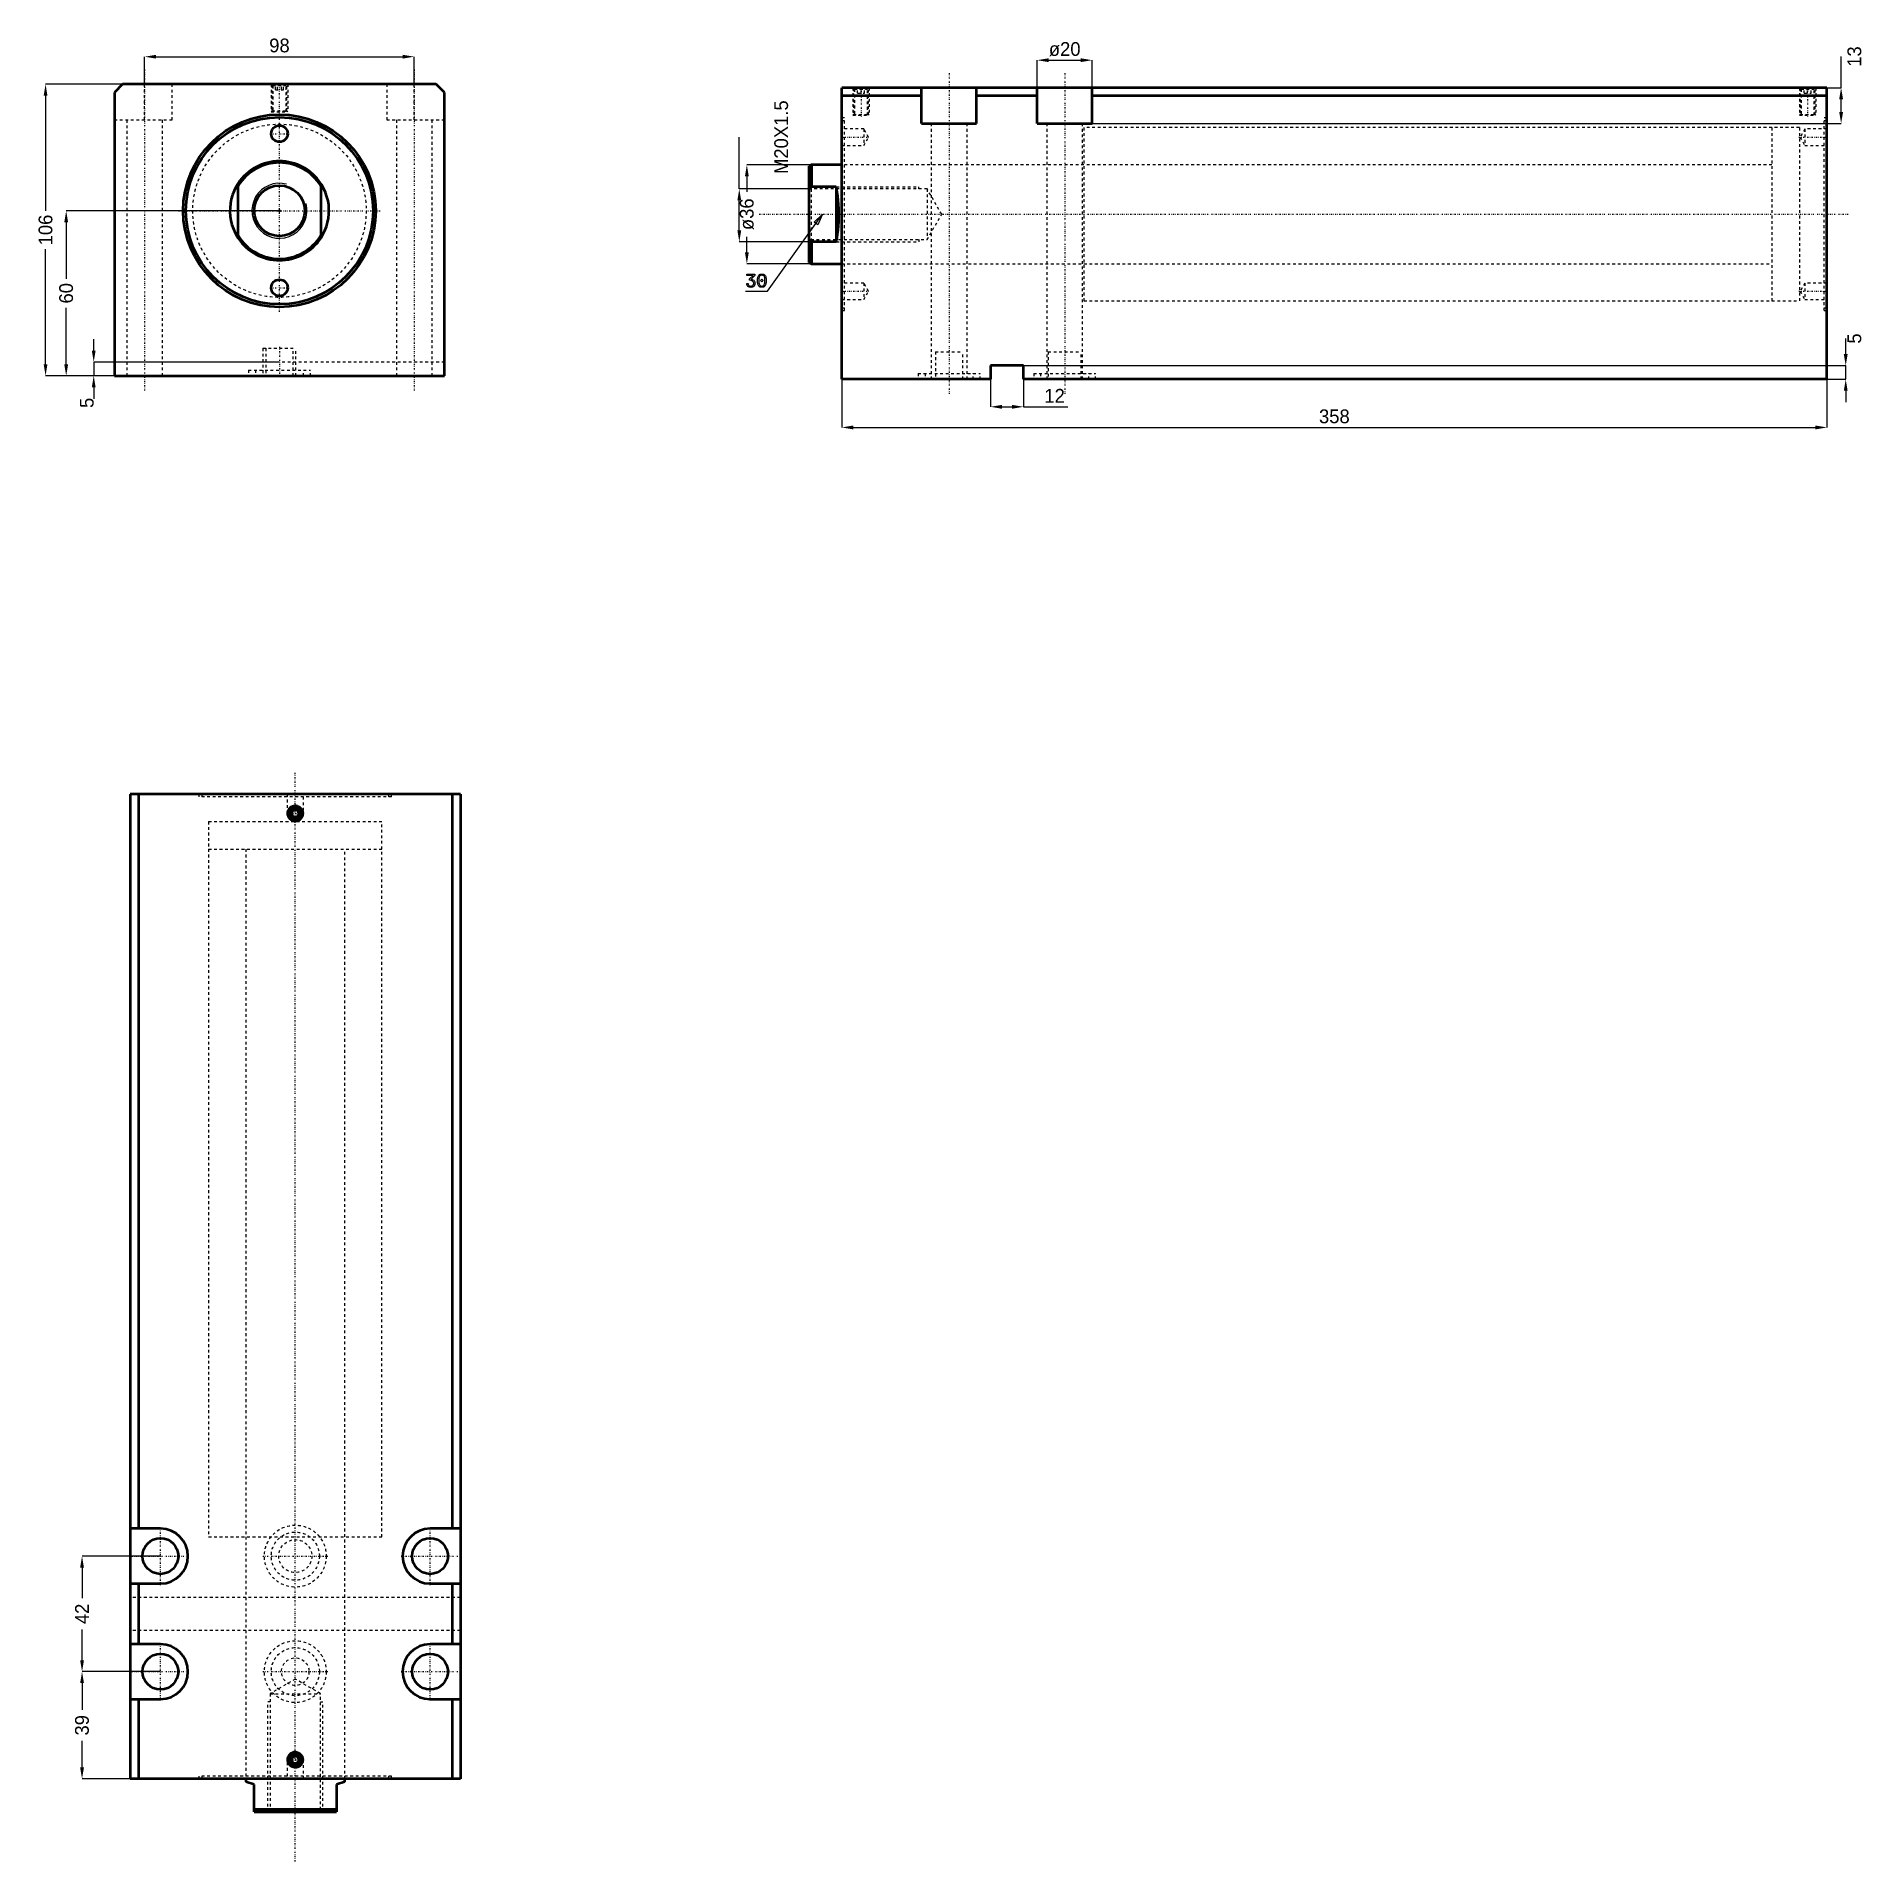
# Model space of a CAD drawing. Header units: millimetres. Extents: x -88 to 576, y -600 to 63.
import ezdxf

# ---------------------------------------------------------------- set-up
doc = ezdxf.new("R2010")
doc.units = ezdxf.units.MM
doc.linetypes.add('Center', pattern=[1.5, 0.45, -0.5, 0.05, -0.5])
doc.linetypes.add('Dashed', pattern=[2, 1, -1])
for name, color, linetype, lineweight in [('2d ConnectionPoints', 7, 'Continuous', 50), ('AM_0', 7, 'Continuous', 50), ('AM_5', 3, 'Continuous', 25), ('AM_7', 7, 'Center', 25), ('AM_9', 6, 'Dashed', 25)]:
    doc.layers.add(name, color=color, linetype=linetype, lineweight=lineweight)
doc.dimstyles.new('ISO-25', dxfattribs={"dimtxt": 2.5, "dimasz": 2.5, "dimexe": 1.25, "dimexo": 0.625, "dimtad": 1, "dimtxsty": 'Standard', "dimcen": 2.5, "dimadec": 0, "dimazin": 0, "dimtfac": 1, "dimtmove": 0, "dimatfit": 3, "dimfxl": 0, "dimarcsym": 0})

# ---------------------------------------------------------------- blocks, each defined once
blk = doc.blocks.new('1_JECX_MF_INLA_63_250_0_rod__0_in_JECX_MF_160_INLA_63_250_0__0')
at = {"layer": 'AM_0'}
for p, q in [((-15, -9.95), (-15, 9.95)), ((15, 9.95), (15, -9.95))]:
    blk.add_line(p, q, dxfattribs=at)
for points in [[(-15, 9.95), (-15.81, 8.6), (-16.5, 7.19), (-17.06, 5.73), (-17.5, 4.22), (-17.8, 2.68), (-17.97, 1.12), (-17.99, -0.45), (-17.89, -2.02), (-17.64, -3.57), (-17.26, -5.1), (-16.75, -6.58), (-16.12, -8.02), (-15.36, -9.39), (-15, -9.95)], [(15, -9.95), (15.81, -8.6), (16.5, -7.19), (17.06, -5.73), (17.5, -4.22), (17.8, -2.68), (17.97, -1.12), (17.99, 0.45), (17.89, 2.02), (17.64, 3.57), (17.26, 5.1), (16.75, 6.58), (16.12, 8.02), (15.36, 9.39), (15, 9.95)]]:
    blk.add_lwpolyline(points, dxfattribs=at)
blk.add_circle((0, 0), 9.19, dxfattribs=at)
for radius, start, end in [(18, 33.55731, 146.44269), (17.5, 31.00272, 148.99728), (17.5, 211.00272, 328.99728), (18, 213.55731, 326.44269)]:
    blk.add_arc((0, 0), radius, start, end, dxfattribs=at)
at = {"layer": 'AM_5'}
blk.add_arc((0, 0), 10, 75, 15, dxfattribs=at)
blk = doc.blocks.new('2_JECX_MF_EXLA_63_250_0_body__0_in_JECX_MF_160_INLA_63_250_0__0')
at = {"layer": 'AM_0'}
for p, q in [((-57, 46), (-60, 43)), ((-60, 43), (-60, -60)), ((57, 46), (-57, 46)), ((60, 43), (57, 46)), ((60, -60), (60, 43)), ((-60, -60), (60, -60))]:
    blk.add_line(p, q, dxfattribs=at)
for centre, radius in [((0, 0), 35), ((0, 0), 34), ((0, 28), 3), ((0, -28), 3)]:
    blk.add_circle(centre, radius, dxfattribs=at)
at = {"layer": 'AM_5', "linetype": 'Dashed'}
for p, q in [((-3, 46), (-3, 36)), ((3, 46), (3, 36))]:
    blk.add_line(p, q, dxfattribs=at)
at = {"layer": 'AM_7'}
for p, q in [((-49, 51.3), (-49, -65.3)), ((0, -36.75), (0, 46.5)), ((49, 51.3), (49, -65.3)), ((-3.15, 28), (3.15, 28)), ((-36.75, 0), (36.75, 0)), ((-3.15, -28), (3.15, -28)), ((0, -49.5), (0, -60.5))]:
    blk.add_line(p, q, dxfattribs=at)
at = {"layer": 'AM_9'}
for p, q in [((-49, 33), (-49, 46)), ((-39, 33), (-39, 46)), ((-3, 46), (-2.73, 45.73)), ((-2.73, 45.73), (-2.73, 36.27)), ((-2.73, 45.73), (2.73, 45.73)), ((-1.9, 46), (-2.4, 45.5)), ((-2.4, 45.5), (2.4, 45.5)), ((-2.4, 45.5), (-2.4, 36)), ((-1.44, 44), (-1.44, 46)), ((-1.44, 44), (1.44, 44)), ((-0.72, 44), (-0.72, 46)), ((0.72, 44), (0.72, 46)), ((1.44, 44), (1.44, 46)), ((2.4, 45.5), (1.9, 46)), ((2.4, 36), (2.4, 45.5)), ((2.73, 45.73), (3, 46)), ((2.73, 36.27), (2.73, 45.73)), ((39, 46), (39, 33)), ((49, 33), (49, 46)), ((-2.73, 36.27), (-3, 36)), ((-3, 36), (3, 36)), ((-2.73, 36.27), (2.73, 36.27)), ((3, 36), (2.73, 36.27)), ((-60, 33), (-39, 33)), ((-55.5, 33), (-55.5, -60)), ((-42.5, -60), (-42.5, 33)), ((39, 33), (60, 33)), ((42.5, 33), (42.5, -60)), ((55.5, -60), (55.5, 33)), ((-6, -50), (6, -50)), ((-6, -50), (-6, -60)), ((-5, -50), (-5, -60)), ((5, -60), (5, -50)), ((6, -60), (6, -50)), ((60, -55), (-60, -55)), ((-11.25, -57.9), (11.25, -57.9)), ((-11.25, -57.9), (-11.25, -60)), ((-8.75, -57.9), (-8.75, -60)), ((8.75, -60), (8.75, -57.9)), ((11.25, -60), (11.25, -57.9))]:
    blk.add_line(p, q, dxfattribs=at)
blk.add_circle((0, 0), 31.5, dxfattribs=at)
blk = doc.blocks.new('*D3')
at = {"layer": 'AM_5', "color": 0, "lineweight": -2}
for p, q in [((-49, 46), (-49, 56)), ((-44.83, 56), (44.83, 56)), ((49, 46), (49, 56))]:
    blk.add_line(p, q, dxfattribs=at)
at = {"layer": 'AM_5', "color": 0}
for points in [[(-44.83, 56.69), (-44.83, 55.31), (-49, 56)], [(44.83, 55.31), (44.83, 56.69), (49, 56)]]:
    blk.add_solid(points, dxfattribs=at)
at = {"layer": 'Defpoints', "color": 0}
for p in [(49, 56), (-49, 46), (49, 46)]:
    blk.add_point(p, dxfattribs=at)
at = {"layer": 'AM_5', "color": 0, "insert": (0, 60.05), "char_height": 5, "attachment_point": 5}
blk.add_mtext('98', dxfattribs=at)
blk = doc.blocks.new('*D4')
at = {"layer": 'AM_5', "color": 0, "lineweight": -2}
for p, q in [((-57, 46), (-85, 46)), ((-85, 41.83), (-85, -0.03)), ((-85, -55.83), (-85, -13.97)), ((-60, -60), (-85, -60))]:
    blk.add_line(p, q, dxfattribs=at)
at = {"layer": 'AM_5', "color": 0}
for points in [[(-84.31, 41.83), (-85.69, 41.83), (-85, 46)], [(-85.69, -55.83), (-84.31, -55.83), (-85, -60)]]:
    blk.add_solid(points, dxfattribs=at)
at = {"layer": 'Defpoints', "color": 0}
for p in [(-57, 46), (-85, -60), (-60, -60)]:
    blk.add_point(p, dxfattribs=at)
at = {"layer": 'AM_5', "color": 0, "insert": (-85, -7), "char_height": 5, "attachment_point": 5, "rotation": 90}
blk.add_mtext('106', dxfattribs=at)
blk = doc.blocks.new('*D5')
at = {"layer": 'AM_5', "color": 0, "lineweight": -2}
for p, q in [((0, 0), (-77.5, 0)), ((-77.5, -4.17), (-77.5, -24.69)), ((-77.5, -55.83), (-77.5, -35.31)), ((-60, -60), (-77.5, -60))]:
    blk.add_line(p, q, dxfattribs=at)
at = {"layer": 'AM_5', "color": 0}
for points in [[(-76.81, -4.17), (-78.19, -4.17), (-77.5, 0)], [(-78.19, -55.83), (-76.81, -55.83), (-77.5, -60)]]:
    blk.add_solid(points, dxfattribs=at)
at = {"layer": 'Defpoints', "color": 0}
for p in [(0, 0), (-77.5, -60), (-60, -60)]:
    blk.add_point(p, dxfattribs=at)
at = {"layer": 'AM_5', "color": 0, "insert": (-77.5, -30), "char_height": 5, "attachment_point": 5, "rotation": 90}
blk.add_mtext('60', dxfattribs=at)
blk = doc.blocks.new('*D6')
at = {"layer": 'AM_5', "color": 0, "lineweight": -2}
for p, q in [((-67.5, -50.83), (-67.5, -46.67)), ((0, -55), (-67.5, -55)), ((-67.5, -55), (-67.5, -60)), ((-60, -60), (-67.5, -60)), ((-67.5, -64.17), (-67.5, -68.33))]:
    blk.add_line(p, q, dxfattribs=at)
at = {"layer": 'AM_5', "color": 0}
for points in [[(-68.19, -50.83), (-66.81, -50.83), (-67.5, -55)], [(-66.81, -64.17), (-68.19, -64.17), (-67.5, -60)]]:
    blk.add_solid(points, dxfattribs=at)
at = {"layer": 'Defpoints', "color": 0}
for p in [(0, -55), (-67.5, -60), (-60, -60)]:
    blk.add_point(p, dxfattribs=at)
at = {"layer": 'AM_5', "color": 0, "insert": (-70, -69.83), "char_height": 5, "attachment_point": 5, "rotation": 90}
blk.add_mtext('5', dxfattribs=at)
blk = doc.blocks.new('1_JECX_MF_INLA_63_250_0_rod__0_in_JECX_MF_160_INLA_63_250_0__4')
at = {"layer": 'AM_0'}
for p, q in [((-18, 0), (-18, -1.03)), ((18, -1.03), (18, 0)), ((-15, -2), (-18, -1.03)), ((-15, -12), (-15, -2)), ((18, -1.03), (15, -2)), ((15, -2), (15, -12)), ((-15, -11), (15, -11)), ((-15, -12), (15, -12))]:
    blk.add_line(p, q, dxfattribs=at)
at = {"layer": 'AM_5', "linetype": 'Dashed'}
for p, q in [((-10, -12), (-10, 28)), ((-9.19, 28), (-10, 28)), ((9.19, 28), (10, 28)), ((10, -12), (10, 28))]:
    blk.add_line(p, q, dxfattribs=at)
at = {"layer": 'AM_7'}
blk.add_line((0, -30), (0, 366), dxfattribs=at)
at = {"layer": 'AM_9'}
for p, q in [((-31.5, 348), (31.5, 348)), ((-31.5, 348), (-31.5, 338)), ((31.5, 338), (31.5, 348)), ((-31.5, 338), (31.5, 338)), ((-18, 338), (-18, 0)), ((18, 0), (18, 338)), ((0, 36.3), (-9.19, 31)), ((9.19, 31), (0, 36.3)), ((-9.19, 31), (9.19, 31)), ((-9.19, 31), (-9.19, -11.19)), ((9.19, -11.19), (9.19, 31)), ((-9.19, -11.19), (-10, -12)), ((-9.19, -11.19), (9.19, -11.19)), ((10, -12), (9.19, -11.19))]:
    blk.add_line(p, q, dxfattribs=at)
blk = doc.blocks.new('2_JECX_MF_EXLA_63_250_0_body__0_in_JECX_MF_160_INLA_63_250_0__4')
at = {"layer": 'AM_0'}
for p, q in [((60, 358), (-60, 358)), ((-60, 358), (-60, 0)), ((-57, 358), (-57, 91)), ((-0.72, 352.25), (-1.44, 351)), ((0.72, 352.25), (-0.72, 352.25)), ((1.44, 351), (0.72, 352.25)), ((57, 358), (57, 91)), ((60, 358), (60, 0)), ((-1.44, 351), (-0.72, 349.75)), ((-0.72, 349.75), (0.72, 349.75)), ((0.72, 349.75), (1.44, 351)), ((-49, 91), (-60, 91)), ((60, 91), (49, 91)), ((-60, 71), (-49, 71)), ((-57, 71), (-57, 49)), ((49, 71), (60, 71)), ((57, 71), (57, 49)), ((-49, 49), (-60, 49)), ((60, 49), (49, 49)), ((-60, 29), (-49, 29)), ((-57, 29), (-57, 0)), ((49, 29), (60, 29)), ((57, 29), (57, 0)), ((-0.72, 8.25), (-1.44, 7)), ((-1.44, 7), (-0.72, 5.75)), ((0.72, 8.25), (-0.72, 8.25)), ((1.44, 7), (0.72, 8.25)), ((0.72, 5.75), (1.44, 7)), ((60, 0), (-60, 0)), ((-0.72, 5.75), (0.72, 5.75))]:
    blk.add_line(p, q, dxfattribs=at)
for centre, radius in [((0, 351), 2.73), ((0, 351), 2.4), ((0, 351), 1.9), ((-49, 81), 6.5), ((49, 81), 6.5), ((-49, 39), 6.5), ((49, 39), 6.5), ((0, 7), 2.73), ((0, 7), 2.4), ((0, 7), 1.9)]:
    blk.add_circle(centre, radius, dxfattribs=at)
for centre, start, end in [((-49, 81), 270, 90), ((49, 81), 90, 270), ((-49, 39), 270, 90), ((49, 39), 90, 270)]:
    blk.add_arc(centre, 10, start, end, dxfattribs=at)
at = {"layer": 'AM_5'}
for centre in [(0, 351), (0, 7)]:
    blk.add_arc(centre, 3, 75, 15, dxfattribs=at)
at = {"layer": 'AM_7'}
for p, q in [((-3.15, 351), (3.15, 351)), ((-49, 70.5), (-49, 91.5)), ((49, 70.5), (49, 91.5)), ((-59.5, 81), (-38.5, 81)), ((-11.81, 81), (11.81, 81)), ((38.5, 81), (59.5, 81)), ((-49, 28.5), (-49, 49.5)), ((49, 28.5), (49, 49.5)), ((-59.5, 39), (-38.5, 39)), ((-11.81, 39), (11.81, 39)), ((38.5, 39), (59.5, 39)), ((-3.15, 7), (3.15, 7))]:
    blk.add_line(p, q, dxfattribs=at)
at = {"layer": 'AM_9'}
for p, q in [((-35, 358), (-35, 357)), ((35, 357), (-35, 357)), ((-34, 358), (-34, 357)), ((-3, 358), (-3, 350)), ((3, 350), (3, 358)), ((34, 357), (34, 358)), ((35, 357), (35, 358)), ((-31.5, 348), (31.5, 348)), ((-31.5, 348), (-31.5, 88)), ((-3, 350), (0, 348.27)), ((-3, 350), (3, 350)), ((0, 348.27), (3, 350)), ((31.5, 88), (31.5, 348)), ((-31.5, 88), (31.5, 88)), ((-18, 88), (-18, 0)), ((18, 0), (18, 88)), ((60, 66), (-60, 66)), ((60, 54), (-60, 54)), ((0, 9.73), (-3, 8)), ((-3, 8), (3, 8)), ((-3, 8), (-3, 0)), ((3, 8), (0, 9.73)), ((3, 0), (3, 8)), ((35, 1), (-35, 1)), ((-35, 1), (-35, 0)), ((-34, 1), (-34, 0)), ((34, 0), (34, 1)), ((35, 0), (35, 1))]:
    blk.add_line(p, q, dxfattribs=at)
for centre, radius in [((0, 81), 11.25), ((0, 81), 8.75), ((0, 81), 6), ((0, 39), 11.25), ((0, 39), 8.75), ((0, 39), 5)]:
    blk.add_circle(centre, radius, dxfattribs=at)
blk = doc.blocks.new('*D12')
at = {"layer": 'AM_5', "color": 0, "lineweight": -2}
for p, q in [((-43.25, -489.07), (-71.75, -489.07)), ((-71.75, -493.24), (-71.75, -504.41)), ((-71.75, -526.91), (-71.75, -515.74)), ((-43.25, -531.07), (-71.75, -531.07))]:
    blk.add_line(p, q, dxfattribs=at)
at = {"layer": 'AM_5', "color": 0}
for points in [[(-72.44, -493.24), (-71.05, -493.24), (-71.75, -489.07)], [(-72.44, -526.91), (-71.05, -526.91), (-71.75, -531.07)]]:
    blk.add_solid(points, dxfattribs=at)
at = {"layer": 'Defpoints', "color": 0}
for p in [(-71.75, -489.07), (-43.25, -489.07), (-43.25, -531.07)]:
    blk.add_point(p, dxfattribs=at)
at = {"layer": 'AM_5', "color": 0, "insert": (-71.75, -510.07), "char_height": 5, "attachment_point": 5, "rotation": 90}
blk.add_mtext('42', dxfattribs=at)
blk = doc.blocks.new('*D13')
at = {"layer": 'AM_5', "color": 0, "lineweight": -2}
for p, q in [((-43.25, -531.07), (-71.75, -531.07)), ((-71.75, -535.24), (-71.75, -544.91)), ((-71.75, -565.91), (-71.75, -556.24)), ((-54.25, -570.07), (-71.75, -570.07))]:
    blk.add_line(p, q, dxfattribs=at)
at = {"layer": 'AM_5', "color": 0}
for points in [[(-72.44, -535.24), (-71.05, -535.24), (-71.75, -531.07)], [(-72.44, -565.91), (-71.05, -565.91), (-71.75, -570.07)]]:
    blk.add_solid(points, dxfattribs=at)
at = {"layer": 'Defpoints', "color": 0}
for p in [(-43.25, -531.07), (-71.75, -570.07), (-54.25, -570.07)]:
    blk.add_point(p, dxfattribs=at)
at = {"layer": 'AM_5', "color": 0, "insert": (-71.75, -550.57), "char_height": 5, "attachment_point": 5, "rotation": 90}
blk.add_mtext('39', dxfattribs=at)
blk = doc.blocks.new('1_JECX_MF_INLA_63_250_0_rod__0_in_JECX_MF_160_INLA_63_250_0__2')
at = {"layer": 'AM_0'}
for p, q in [((-11, 18), (-12, 17.5)), ((-12, 17.5), (-12, -17.5)), ((0, 18), (-11, 18)), ((-11, 18), (-11, 9.95)), ((-11, 9.95), (-12, 9.01)), ((-2, 9.95), (-11, 9.95)), ((-2, 9.95), (-2, -9.95)), ((-12, -9.01), (-11, -9.95)), ((-11, -9.95), (-2, -9.95)), ((-11, -9.95), (-11, -18)), ((-12, -17.5), (-11, -18)), ((-11, -18), (0, -18))]:
    blk.add_line(p, q, dxfattribs=at)
blk.add_lwpolyline([(-2, -9.95), (-1.74, -8.6), (-1.51, -7.19), (-1.33, -5.73), (-1.19, -4.22), (-1.09, -2.68), (-1.04, -1.12), (-1.03, 0.45), (-1.06, 2.02), (-1.14, 3.57), (-1.26, 5.1), (-1.43, 6.58), (-1.64, 8.02), (-1.88, 9.39), (-2, 9.95)], dxfattribs=at)
at = {"layer": 'AM_5', "linetype": 'Dashed'}
for p, q in [((-12, 10), (28, 10)), ((28, 9.19), (28, 10)), ((-12, -10), (28, -10)), ((28, -9.19), (28, -10))]:
    blk.add_line(p, q, dxfattribs=at)
at = {"layer": 'AM_7'}
blk.add_line((-30, 0), (366, 0), dxfattribs=at)
at = {"layer": 'AM_9'}
for p, q in [((348, 31.5), (338, 31.5)), ((338, 31.5), (338, -31.5)), ((348, 31.5), (348, -31.5)), ((338, 18), (0, 18)), ((-11.19, 9.19), (-12, 10)), ((31, 9.19), (-11.19, 9.19)), ((-11.19, 9.19), (-11.19, -9.19)), ((36.3, 0), (31, 9.19)), ((31, 9.19), (31, -9.19)), ((31, -9.19), (36.3, 0)), ((-12, -10), (-11.19, -9.19)), ((-11.19, -9.19), (31, -9.19)), ((0, -18), (338, -18)), ((338, -31.5), (348, -31.5))]:
    blk.add_line(p, q, dxfattribs=at)
blk = doc.blocks.new('2_JECX_MF_EXLA_63_250_0_body__0_in_JECX_MF_160_INLA_63_250_0__2')
at = {"layer": 'AM_0'}
for p, q in [((0, -60), (0, 46)), ((358, 46), (0, 46)), ((29, 43), (0, 43)), ((29, 33), (29, 46)), ((49, 33), (49, 46)), ((71, 43), (49, 43)), ((71, 33), (71, 46)), ((91, 33), (91, 46)), ((358, 43), (91, 43)), ((358, -60), (358, 46)), ((29, 33), (49, 33)), ((71, 33), (91, 33)), ((66, -55), (54, -55)), ((54, -55), (54, -60)), ((66, -60), (66, -55)), ((54, -60), (0, -60)), ((358, -60), (66, -60))]:
    blk.add_line(p, q, dxfattribs=at)
at = {"layer": 'AM_5', "linetype": 'Dashed'}
for p, q in [((4, 46), (4, 36)), ((10, 46), (10, 36)), ((348, 46), (348, 36)), ((354, 46), (354, 36))]:
    blk.add_line(p, q, dxfattribs=at)
at = {"layer": 'AM_7'}
for p, q in [((7, 46.5), (7, 35.5)), ((39, 51.3), (39, -65.3)), ((81, 51.3), (81, -65.3)), ((351, 46.5), (351, 35.5)), ((-0.49, 28), (10.22, 28)), ((347.78, 28), (358.49, 28)), ((-0.49, -28), (10.22, -28)), ((347.78, -28), (358.49, -28))]:
    blk.add_line(p, q, dxfattribs=at)
at = {"layer": 'AM_9'}
for p, q in [((4, 46), (4.27, 45.73)), ((4.27, 45.73), (4.27, 36.27)), ((4.27, 45.73), (9.73, 45.73)), ((5.1, 46), (4.6, 45.5)), ((4.6, 45.5), (9.4, 45.5)), ((4.6, 45.5), (4.6, 36)), ((5.75, 44), (5.75, 46)), ((5.75, 44), (8.25, 44)), ((7, 44), (7, 46)), ((8.25, 44), (8.25, 46)), ((9.4, 45.5), (8.9, 46)), ((9.4, 36), (9.4, 45.5)), ((9.73, 45.73), (10, 46)), ((9.73, 36.27), (9.73, 45.73)), ((348, 46), (348.27, 45.73)), ((348.27, 45.73), (348.27, 36.27)), ((348.27, 45.73), (353.73, 45.73)), ((349.1, 46), (348.6, 45.5)), ((348.6, 45.5), (353.4, 45.5)), ((348.6, 45.5), (348.6, 36)), ((349.75, 44), (349.75, 46)), ((349.75, 44), (352.25, 44)), ((351, 44), (351, 46)), ((352.25, 44), (352.25, 46)), ((353.4, 45.5), (352.9, 46)), ((353.4, 36), (353.4, 45.5)), ((353.73, 45.73), (354, 46)), ((353.73, 36.27), (353.73, 45.73)), ((1, 35), (0, 35)), ((1, 34), (0, 34)), ((1, -35), (1, 35)), ((4.27, 36.27), (4, 36)), ((4, 36), (10, 36)), ((4.27, 36.27), (9.73, 36.27)), ((10, 36), (9.73, 36.27)), ((348.27, 36.27), (348, 36)), ((348, 36), (354, 36)), ((348.27, 36.27), (353.73, 36.27)), ((354, 36), (353.73, 36.27)), ((357, -35), (357, 35)), ((358, 35), (357, 35)), ((358, 34), (357, 34)), ((8, 31), (0, 31)), ((9.73, 28), (8, 31)), ((8, 31), (8, 25)), ((8, 25), (9.73, 28)), ((32.5, 33), (32.5, -60)), ((45.5, -60), (45.5, 33)), ((74.5, 33), (74.5, -60)), ((87.5, -60), (87.5, 33)), ((348, 31.5), (88, 31.5)), ((88, 31.5), (88, -31.5)), ((348, 31.5), (348, -31.5)), ((350, 31), (348.27, 28)), ((348.27, 28), (350, 25)), ((358, 31), (350, 31)), ((350, 31), (350, 25)), ((0, 25), (8, 25)), ((350, 25), (358, 25)), ((88, 18), (0, 18)), ((0, -18), (88, -18)), ((8, -25), (0, -25)), ((9.73, -28), (8, -25)), ((8, -25), (8, -31)), ((350, -25), (348.27, -28)), ((358, -25), (350, -25)), ((350, -25), (350, -31)), ((0, -31), (8, -31)), ((8, -31), (9.73, -28)), ((88, -31.5), (348, -31.5)), ((348.27, -28), (350, -31)), ((350, -31), (358, -31)), ((0, -34), (1, -34)), ((0, -35), (1, -35)), ((357, -34), (358, -34)), ((357, -35), (358, -35)), ((34, -50), (44, -50)), ((34, -50), (34, -60)), ((44, -60), (44, -50)), ((75, -50), (87, -50)), ((75, -50), (75, -60)), ((87, -60), (87, -50)), ((27.75, -57.9), (50.25, -57.9)), ((27.75, -57.9), (27.75, -60)), ((30.25, -57.9), (30.25, -60)), ((47.75, -60), (47.75, -57.9)), ((50.25, -60), (50.25, -57.9)), ((69.75, -57.9), (92.25, -57.9)), ((69.75, -57.9), (69.75, -60)), ((72.25, -57.9), (72.25, -60)), ((89.75, -60), (89.75, -57.9)), ((92.25, -60), (92.25, -57.9))]:
    blk.add_line(p, q, dxfattribs=at)
blk = doc.blocks.new('*D24')
at = {"layer": 'AM_5', "color": 0, "lineweight": -2}
for p, q in [((275.36, 44.73), (275.36, 54.73)), ((279.52, 54.73), (291.19, 54.73)), ((295.36, 44.73), (295.36, 54.73))]:
    blk.add_line(p, q, dxfattribs=at)
at = {"layer": 'AM_5', "color": 0}
for points in [[(279.52, 55.42), (279.52, 54.03), (275.36, 54.73)], [(291.19, 55.42), (291.19, 54.03), (295.36, 54.73)]]:
    blk.add_solid(points, dxfattribs=at)
at = {"layer": 'Defpoints', "color": 0}
for p in [(295.36, 54.73), (275.36, 44.73), (295.36, 44.73)]:
    blk.add_point(p, dxfattribs=at)
at = {"layer": 'AM_5', "color": 0, "insert": (285.36, 58.73), "char_height": 5, "attachment_point": 5}
blk.add_mtext('ø20', dxfattribs=at)
blk = doc.blocks.new('*D25')
at = {"layer": 'AM_5', "color": 0, "lineweight": -2}
for p, q in [((567.52, 44.73), (567.52, 56.06)), ((295.36, 44.73), (567.52, 44.73)), ((567.52, 35.89), (567.52, 40.56)), ((295.36, 31.73), (567.52, 31.73))]:
    blk.add_line(p, q, dxfattribs=at)
at = {"layer": 'AM_5', "color": 0}
for points in [[(566.83, 40.56), (568.22, 40.56), (567.52, 44.73)], [(566.83, 35.89), (568.22, 35.89), (567.52, 31.73)]]:
    blk.add_solid(points, dxfattribs=at)
at = {"layer": 'Defpoints', "color": 0}
for p in [(295.36, 44.73), (567.52, 44.73), (295.36, 31.73)]:
    blk.add_point(p, dxfattribs=at)
at = {"layer": 'AM_5', "color": 0, "insert": (572.36, 56.06), "char_height": 5, "attachment_point": 5, "rotation": 90}
blk.add_mtext('13', dxfattribs=at)
blk = doc.blocks.new('*D26')
at = {"layer": 'AM_5', "color": 0, "lineweight": -2}
for p, q in [((204.36, -61.27), (204.36, -78.77)), ((562.36, -61.27), (562.36, -78.77)), ((208.52, -78.77), (558.19, -78.77))]:
    blk.add_line(p, q, dxfattribs=at)
at = {"layer": 'AM_5', "color": 0}
for points in [[(208.52, -78.08), (208.52, -79.47), (204.36, -78.77)], [(558.19, -78.08), (558.19, -79.47), (562.36, -78.77)]]:
    blk.add_solid(points, dxfattribs=at)
at = {"layer": 'Defpoints', "color": 0}
for p in [(204.36, -61.27), (562.36, -61.27), (562.36, -78.77)]:
    blk.add_point(p, dxfattribs=at)
at = {"layer": 'AM_5', "color": 0, "insert": (383.36, -74.77), "char_height": 5, "attachment_point": 5}
blk.add_mtext('358', dxfattribs=at)
blk = doc.blocks.new('*D27')
at = {"layer": 'AM_5', "color": 0, "lineweight": -2}
for p, q in [((193.36, 16.73), (169.86, 16.73)), ((169.86, 12.56), (169.86, 6.89)), ((169.86, -15.11), (169.86, -9.44)), ((193.36, -19.27), (169.86, -19.27))]:
    blk.add_line(p, q, dxfattribs=at)
at = {"layer": 'AM_5', "color": 0}
for points in [[(169.16, 12.56), (170.55, 12.56), (169.86, 16.73)], [(169.16, -15.11), (170.55, -15.11), (169.86, -19.27)]]:
    blk.add_solid(points, dxfattribs=at)
at = {"layer": 'Defpoints', "color": 0}
for p in [(169.86, 16.73), (193.36, 16.73), (193.36, -19.27)]:
    blk.add_point(p, dxfattribs=at)
at = {"layer": 'AM_5', "color": 0, "insert": (169.86, -1.27), "char_height": 5, "attachment_point": 5, "rotation": 90}
blk.add_mtext('ø36', dxfattribs=at)
blk = doc.blocks.new('*D28')
at = {"layer": 'AM_5', "color": 0, "lineweight": -2}
for p, q in [((258.36, -56.27), (258.36, -71.27)), ((270.36, -61.27), (270.36, -71.27)), ((262.52, -71.27), (266.19, -71.27)), ((270.36, -71.27), (286.52, -71.27))]:
    blk.add_line(p, q, dxfattribs=at)
at = {"layer": 'AM_5', "color": 0}
for points in [[(262.52, -70.58), (262.52, -71.97), (258.36, -71.27)], [(266.19, -70.58), (266.19, -71.97), (270.36, -71.27)]]:
    blk.add_solid(points, dxfattribs=at)
at = {"layer": 'Defpoints', "color": 0}
for p in [(258.36, -56.27), (270.36, -61.27), (270.36, -71.27)]:
    blk.add_point(p, dxfattribs=at)
at = {"layer": 'AM_5', "color": 0, "insert": (281.69, -67.27), "char_height": 5, "attachment_point": 5}
blk.add_mtext('12', dxfattribs=at)
blk = doc.blocks.new('*D29')
at = {"layer": 'AM_5', "color": 0, "lineweight": -2}
for p, q in [((569.19, -52.11), (569.19, -46.44)), ((258.36, -56.27), (569.19, -56.27)), ((569.19, -61.27), (569.19, -56.27)), ((270.36, -61.27), (569.19, -61.27)), ((569.19, -65.44), (569.19, -69.61))]:
    blk.add_line(p, q, dxfattribs=at)
at = {"layer": 'AM_5', "color": 0}
for points in [[(568.5, -52.11), (569.89, -52.11), (569.19, -56.27)], [(568.5, -65.44), (569.89, -65.44), (569.19, -61.27)]]:
    blk.add_solid(points, dxfattribs=at)
at = {"layer": 'Defpoints', "color": 0}
for p in [(258.36, -56.27), (270.36, -61.27), (569.19, -61.27)]:
    blk.add_point(p, dxfattribs=at)
at = {"layer": 'AM_5', "color": 0, "insert": (572.36, -46.44), "char_height": 5, "attachment_point": 5, "rotation": 90}
blk.add_mtext('5', dxfattribs=at)
blk = doc.blocks.new('*D30')
at = {"layer": 'AM_5', "color": 0, "lineweight": -2}
for p, q in [((167.11, 7.91), (167.11, 26.75)), ((193.17, 7.91), (167.11, 7.91)), ((167.11, -7.11), (167.11, 3.75)), ((192.36, -11.27), (167.11, -11.27))]:
    blk.add_line(p, q, dxfattribs=at)
at = {"layer": 'AM_5', "color": 0}
for points in [[(166.41, 3.75), (167.8, 3.75), (167.11, 7.91)], [(166.41, -7.11), (167.8, -7.11), (167.11, -11.27)]]:
    blk.add_solid(points, dxfattribs=at)
at = {"layer": 'Defpoints', "color": 0}
for p in [(193.17, 7.91), (167.11, -11.27), (192.36, -11.27)]:
    blk.add_point(p, dxfattribs=at)
at = {"layer": 'AM_5', "color": 0, "insert": (182.36, 26.75), "char_height": 5, "attachment_point": 5, "rotation": 90}
blk.add_mtext('M20X1.5', dxfattribs=at)

msp = doc.modelspace()

# ---------------------------------------------------------------- linework, layer by layer
at = {"layer": '2d ConnectionPoints'}
for p in [(0, 0), (204.358, -1.275), (5.753, -570.075)]:
    msp.add_point(p, dxfattribs=at)
at = {"layer": 'AM_5'}
for p, q in [((177.358, -29.275), (197.358, -1.275)), ((169.358, -29.275), (177.358, -29.275))]:
    msp.add_line(p, q, dxfattribs=at)
for points in [[(197.358, -1.275), (195.614, -5.15), (194.258, -4.181), (197.358, -1.275)], [(170.291, -26.468), (170.291, -26.468), (170.296, -26.579), (170.325, -26.733), (170.325, -26.733), (170.379, -26.875), (170.429, -26.962), (170.429, -26.962), (170.488, -27.043), (170.59, -27.149), (170.59, -27.149), (170.709, -27.238), (170.798, -27.287), (170.798, -27.287), (170.891, -27.328), (171.037, -27.373), (171.037, -27.373), (171.188, -27.397), (171.292, -27.401), (171.292, -27.401), (171.402, -27.396), (171.562, -27.372), (171.562, -27.372), (171.716, -27.327), (171.815, -27.286), (171.815, -27.286), (171.909, -27.236), (172.034, -27.146), (172.034, -27.146), (172.143, -27.039), (172.205, -26.957), (172.205, -26.957), (172.258, -26.87), (172.315, -26.729), (172.315, -26.729), (172.346, -26.576), (172.351, -26.468), (172.351, -26.468), (172.343, -26.315), (172.3, -26.102), (172.3, -26.102), (172.22, -25.912), (172.147, -25.797), (172.147, -25.797), (172.059, -25.693), (171.904, -25.557), (171.904, -25.557), (171.722, -25.445), (171.586, -25.384), (171.586, -25.384), (171.44, -25.335), (171.206, -25.281), (171.206, -25.281), (170.955, -25.252), (170.778, -25.246), (170.778, -24.791), (172.098, -23.498), (169.894, -23.498), (169.894, -23.062), (172.715, -23.062), (172.715, -23.517), (171.367, -24.85), (171.367, -24.85), (171.661, -24.918), (172.036, -25.065), (172.036, -25.065), (172.331, -25.266), (172.483, -25.43), (172.483, -25.43), (172.604, -25.612), (172.735, -25.91), (172.735, -25.91), (172.806, -26.235), (172.819, -26.468), (172.819, -26.468), (172.81, -26.637), (172.762, -26.871), (172.762, -26.871), (172.674, -27.084), (172.592, -27.214), (172.592, -27.214), (172.496, -27.334), (172.331, -27.489), (172.331, -27.489), (172.144, -27.617), (172.005, -27.687), (172.005, -27.687), (171.86, -27.744), (171.638, -27.807), (171.638, -27.807), (171.409, -27.84), (171.253, -27.846), (171.253, -27.846), (171.101, -27.84), (170.882, -27.807), (170.882, -27.807), (170.672, -27.745), (170.536, -27.689), (170.536, -27.689), (170.408, -27.62), (170.236, -27.493), (170.236, -27.493), (170.086, -27.338), (170, -27.219), (170, -27.219), (169.927, -27.089), (169.848, -26.875), (169.848, -26.875), (169.805, -26.639), (169.797, -26.468), (170.291, -26.468)], [(175.305, -27.84), (175.305, -27.84), (175.06, -27.828), (174.737, -27.765), (174.737, -27.765), (174.469, -27.649), (174.32, -27.541), (174.32, -27.541), (174.193, -27.412), (174.035, -27.186), (174.035, -27.186), (173.917, -26.92), (173.86, -26.72), (173.86, -26.72), (173.818, -26.501), (173.771, -26.13), (173.771, -26.13), (173.746, -25.71), (173.742, -25.402), (173.742, -25.402), (173.746, -25.102), (173.772, -24.691), (173.772, -24.691), (173.819, -24.326), (173.862, -24.109), (173.862, -24.109), (173.919, -23.911), (174.038, -23.647), (174.038, -23.647), (174.197, -23.422), (174.325, -23.295), (174.325, -23.295), (174.474, -23.188), (174.741, -23.072), (174.741, -23.072), (175.062, -23.009), (175.305, -22.997), (175.305, -22.997), (175.549, -23.009), (175.871, -23.072), (175.871, -23.072), (176.139, -23.188), (176.288, -23.295), (176.288, -23.295), (176.416, -23.422), (176.576, -23.647), (176.576, -23.647), (176.695, -23.91), (176.753, -24.107), (176.753, -24.107), (176.797, -24.324), (176.844, -24.689), (176.844, -24.689), (176.87, -25.101), (176.875, -25.402), (176.875, -25.402), (176.87, -25.705), (176.843, -26.121), (176.843, -26.121), (176.793, -26.491), (176.748, -26.712), (176.748, -26.712), (176.688, -26.914), (176.567, -27.182), (176.567, -27.182), (176.406, -27.41), (176.277, -27.539), (176.277, -27.539), (176.128, -27.647), (175.861, -27.765), (175.861, -27.765), (175.544, -27.828), (175.305, -27.84)], [(175.305, -27.411), (175.305, -27.411), (175.476, -27.4), (175.702, -27.346), (175.702, -27.346), (175.89, -27.244), (175.995, -27.151), (175.995, -27.151), (176.086, -27.04), (176.198, -26.848), (176.198, -26.848), (176.281, -26.625), (176.32, -26.459), (176.32, -26.459), (176.35, -26.278), (176.383, -25.978), (176.383, -25.978), (176.4, -25.644), (176.403, -25.402), (176.403, -25.402), (176.4, -25.146), (176.385, -24.8), (176.385, -24.8), (176.357, -24.5), (176.33, -24.325), (176.33, -24.325), (176.294, -24.167), (176.216, -23.957), (176.216, -23.957), (176.107, -23.776), (176.018, -23.673), (176.018, -23.673), (175.913, -23.587), (175.72, -23.493), (175.72, -23.493), (175.485, -23.442), (175.305, -23.433), (175.305, -23.433), (175.126, -23.442), (174.892, -23.493), (174.892, -23.493), (174.701, -23.587), (174.596, -23.673), (174.596, -23.673), (174.508, -23.776), (174.4, -23.957), (174.4, -23.957), (174.322, -24.167), (174.286, -24.325), (174.286, -24.325), (174.26, -24.5), (174.231, -24.8), (174.231, -24.8), (174.216, -25.146), (174.213, -25.402), (174.213, -25.402), (174.216, -25.647), (174.233, -25.982), (174.233, -25.982), (174.264, -26.282), (174.292, -26.462), (174.292, -26.462), (174.331, -26.627), (174.412, -26.849), (174.412, -26.849), (174.523, -27.04), (174.613, -27.151), (174.613, -27.151), (174.717, -27.244), (174.906, -27.346), (174.906, -27.346), (175.133, -27.4), (175.305, -27.411)], [(174.869, -25.402), (175.305, -24.915), (175.74, -25.402), (175.305, -25.844), (174.869, -25.402)]]:
    msp.add_lwpolyline(points, dxfattribs=at)

# ---------------------------------------------------------------- block references
for name, p in [('2_JECX_MF_EXLA_63_250_0_body__0_in_JECX_MF_160_INLA_63_250_0__0', (0, 0)), ('2_JECX_MF_EXLA_63_250_0_body__0_in_JECX_MF_160_INLA_63_250_0__2', (204.358, -1.275)), ('1_JECX_MF_INLA_63_250_0_rod__0_in_JECX_MF_160_INLA_63_250_0__2', (204.358, -1.275)), ('1_JECX_MF_INLA_63_250_0_rod__0_in_JECX_MF_160_INLA_63_250_0__0', (0, 0)), ('1_JECX_MF_INLA_63_250_0_rod__0_in_JECX_MF_160_INLA_63_250_0__4', (5.753, -570.075)), ('2_JECX_MF_EXLA_63_250_0_body__0_in_JECX_MF_160_INLA_63_250_0__4', (5.753, -570.075))]:
    msp.add_blockref(name, p)

# ---------------------------------------------------------------- dimensions: what is measured, and where the dimension line sits
for base, p1, p2, text, picture, middle in [((49, 56), (-49, 46), (49, 46), '98', '*D3', (0, 56)), ((295.358, 54.725), (275.358, 44.725), (295.358, 44.725), 'ø20', '*D24', (285.358, 54.725)), ((270.358, -71.275), (258.358, -56.275), (270.358, -61.275), '12', '*D28', (281.691, -71.275)), ((562.358, -78.775), (204.358, -61.275), (562.358, -61.275), '358', '*D26', (383.358, -78.775))]:
    dim = msp.add_linear_dim(base=base, p1=p1, p2=p2, text=text, dimstyle='ISO-25', override={"dimtxt": 5, "dimasz": 4.166667, "dimexe": 0, "dimexo": 0, "dimgap": 1.5}, dxfattribs=at)
    dim.commit()
    dim.dimension.update_dxf_attribs({"geometry": picture, "text_midpoint": middle, "dimtype": 160})
for base, p1, p2, text, picture, middle in [((567.525, 44.725), (295.358, 31.725), (295.358, 44.725), '13', '*D25', (572.358, 56.058)), ((-85, -60), (-57, 46), (-60, -60), '106', '*D4', (-85, -7)), ((167.108, -11.275), (193.17, 7.913), (192.358, -11.275), 'M20X1.5', '*D30', (182.358, 26.746)), ((169.858, 16.725), (193.358, -19.275), (193.358, 16.725), 'ø36', '*D27', (169.858, -1.275)), ((-77.5, -60), (0, 0), (-60, -60), '60', '*D5', (-77.5, -30)), ((569.191, -61.275), (258.358, -56.275), (270.358, -61.275), '5', '*D29', (572.358, -46.442)), ((-67.5, -60), (0, -55), (-60, -60), '5', '*D6', (-70, -69.833)), ((-71.747, -489.075), (-43.247, -531.075), (-43.247, -489.075), '42', '*D12', (-71.747, -510.075)), ((-71.747, -570.075), (-43.247, -531.075), (-54.247, -570.075), '39', '*D13', (-71.747, -550.575))]:
    dim = msp.add_linear_dim(base=base, p1=p1, p2=p2, angle=90, text=text, dimstyle='ISO-25', override={"dimtxt": 5, "dimasz": 4.166667, "dimexe": 0, "dimexo": 0, "dimgap": 1.5}, dxfattribs=at)
    dim.commit()
    dim.dimension.update_dxf_attribs({"geometry": picture, "text_midpoint": middle, "dimtype": 160, "text_rotation": 90})

doc.saveas('drawing.dxf')
